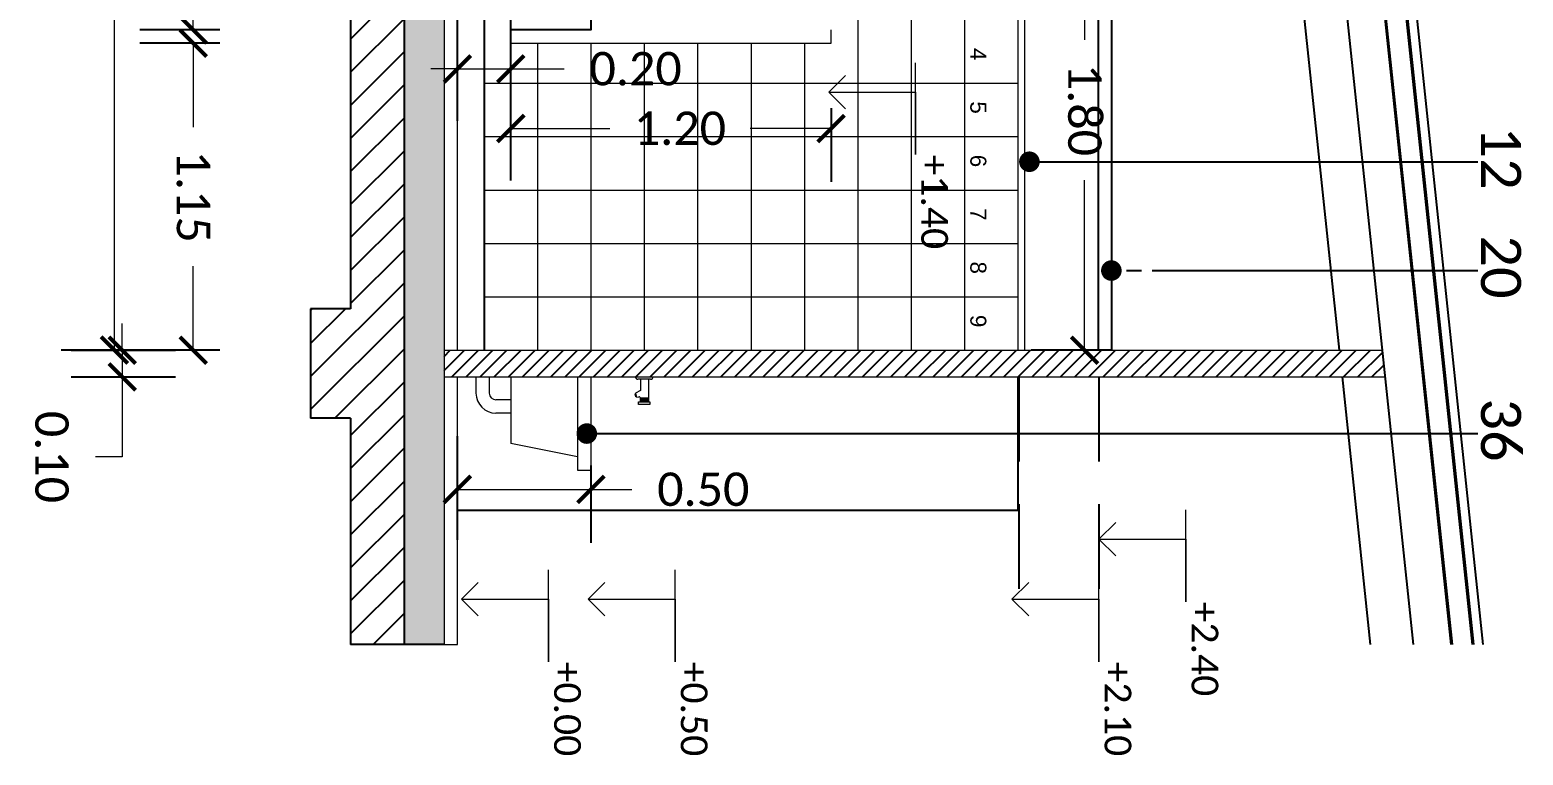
# Model space of a CAD drawing. Header units: metres. Extents: x -127.2 to -72.7, y -10.7 to 45.9.
# Drawn here: x -78.49 to -72.89, y 15.07 to 17.78 of the extents above; entities that cross this region are included whole.
import ezdxf
from ezdxf import colors
from ezdxf.entities.mleader import LeaderData, LeaderLine
from ezdxf.enums import TextEntityAlignment as Align
from ezdxf.math import Vec2, Vec3

# ---------------------------------------------------------------- set-up
doc = ezdxf.new("R2010")
doc.units = ezdxf.units.M
doc.header["$LTSCALE"] = 0.05
doc.header["$MEASUREMENT"] = 0
doc.linetypes.add('HIDDEN', pattern=[9.524999999999999, 6.35, -3.175])
for name, color, linetype, lineweight in [('0-COT-1-50', 3, 'Continuous', 5), ('0-T-1-75-TEXTOS', 4, 'Continuous', 5), ('1.PLANTA ART SANITARIOS', 3, 'Continuous', 9), ('2.CORTE CHAPA', 3, 'Continuous', 25), ('2.CORTE CIELORRASO', 2, 'Continuous', 25), ('3. LINEA SOLADO', 4, 'Continuous', 18), ('3.VISTA PANEL SANITARIO', 1, 'Continuous', 15), ('3SA TEXTOS 1-100', 1, 'Continuous', 0), ('6', 252, 'Continuous', 25), ('A-EJES-PROYECCIONES', 6, 'HIDDEN', 25), ('ESTRUCTURA', 3, 'Continuous', 18), ('flechitas', 2, 'Continuous', 25), ('REVESTIMIENTOS CERAMICOS', 252, 'Continuous', 0), ('Textos', 252, 'Continuous', 0)]:
    doc.layers.add(name, color=color, linetype=linetype, lineweight=lineweight)
for name, color, linetype in [('2.CORTE PLATEA', 4, 'Continuous'), ('3.VISTA EQUIPAMIENTO FIJO', 1, 'Continuous'), ('3.ZOCALOS', 1, 'Continuous'), ('HATCH', 1, 'Continuous')]:
    doc.layers.add(name, color=color, linetype=linetype)
doc.layers.add('2.CORTE RELLENO MURO', color=7, linetype='Continuous', true_color=0x9e9e9e)
doc.styles.add('1-50-TEXTO-CAL', font='calibri.ttf', dxfattribs={"height": 0.125})
doc.styles.add('REFERENCIAS 20', font='arial.ttf', dxfattribs={"width": 0.8, "height": 0.045})
doc.styles.add('TCH-1-50-CA', font='calibri.ttf', dxfattribs={"height": 0.1})
doc.styles.add('TCH-1-75-CA', font='calibri.ttf', dxfattribs={"height": 0.15})
doc.dimstyles.new('1-50-COTAS', dxfattribs={"dimtxt": 0.12, "dimasz": 0.1, "dimexe": 0.2, "dimexo": 0.02, "dimgap": 0.1, "dimtad": 0, "dimtoh": 1, "dimzin": 0, "dimdsep": 46, "dimtxsty": '1-50-TEXTO-CAL', "dimblk": 'ARCHTICK', "dimcen": 2, "dimclrd": 256, "dimclre": 250, "dimclrt": 256, "dimadec": 0, "dimazin": 0, "dimtfac": 1, "dimtmove": 0, "dimatfit": 3, "dimldrblk": 'DOT', "dimfxl": 1, "dimfxlon": 1, "dimtzin": 0, "dimlwd": -1, "dimarcsym": 0})

# ---------------------------------------------------------------- blocks, each defined once
blk = doc.blocks.new('_ArchTick')
at = {"color": 0, "linetype": 'ByBlock', "const_width": 0.15}
blk.add_lwpolyline([(-0.5, -0.5), (0.5, 0.5)], dxfattribs=at)
blk = doc.blocks.new('*D52')
at = {"layer": '0-COT-1-50', "color": 250, "lineweight": -2, "transparency": 16777216}
for p, q in [((-76.88672268868507, 15.87268178342224), (-76.88672268868507, 16.26197985768222)), ((-76.3867226886851, 16.15195106091145), (-76.3867226886851, 15.86197985768222))]:
    blk.add_line(p, q, dxfattribs=at)
at = {"layer": '0-COT-1-50', "transparency": 16777216}
for p, q in [((-76.88672268868507, 16.06197985768222), (-76.3867226886851, 16.06197985768222)), ((-76.3867226886851, 16.06197985768222), (-76.23318422714664, 16.06197985768222))]:
    blk.add_line(p, q, dxfattribs=at)
at = {"layer": 'Defpoints', "color": 0, "transparency": 16777216}
for p in [(-76.3867226886851, 16.17195106091145), (-76.3867226886851, 16.06197985768222), (-76.88672268868507, 15.85268178342224, -2.0498967e-09)]:
    blk.add_point(p, dxfattribs=at)
at = {"layer": '0-COT-1-50', "transparency": 16777216, "xscale": 0.1, "yscale": 0.1, "zscale": 0.1, "rotation": 180}
blk.add_blockref('_ArchTick', (-76.88672268868507, 16.06197985768222), dxfattribs=at)
at = {"layer": '0-COT-1-50', "transparency": 16777216, "xscale": 0.1, "yscale": 0.1, "zscale": 0.1}
blk.add_blockref('_ArchTick', (-76.3867226886851, 16.06197985768222), dxfattribs=at)
at = {"layer": '0-COT-1-50', "transparency": 16777216, "insert": (-75.96549191945432, 16.06197985768222), "char_height": 0.125, "attachment_point": 5, "style": '1-50-TEXTO-CAL'}
blk.add_mtext('0.50', dxfattribs=at)
blk = doc.blocks.new('_Dot')
at = {"color": 0, "linetype": 'ByBlock', "lineweight": -2}
blk.add_line((-0.4999999999999432, 0), (-0.9999999999999432, 0), dxfattribs=at)
at = {"color": 0, "linetype": 'ByBlock', "const_width": 0.3425258225954906}
blk.add_lwpolyline([(-0.1712629112976742, 0, 1), (0.1712629112977879, 0, 1)], format="xyb", close=True, dxfattribs=at)
blk = doc.blocks.new('*D154')
at = {"layer": '0-COT-1-50', "color": 250, "lineweight": -2, "transparency": 16777216}
for p, q in [((-74.4373376856897, 18.38369273429811), (-74.7368110289876, 18.38369273429811)), ((-74.43733768569157, 16.58359556688939), (-74.7368110289876, 16.58359556688939))]:
    blk.add_line(p, q, dxfattribs=at)
at = {"layer": '0-COT-1-50', "transparency": 16777216}
for p, q in [((-74.5368110289876, 18.38369273429811), (-74.5368110289876, 17.74643261213221)), ((-74.5368110289876, 16.58359556688939), (-74.5368110289876, 17.22085568905529))]:
    blk.add_line(p, q, dxfattribs=at)
at = {"layer": 'Defpoints', "color": 0, "transparency": 16777216}
for p in [(-74.4173376856897, 18.38369273429811, 5.288405800000001e-09), (-74.5368110289876, 16.58359556688939), (-74.41733768569158, 16.58359556688939, 5.288405800000001e-09)]:
    blk.add_point(p, dxfattribs=at)
at = {"layer": '0-COT-1-50', "transparency": 16777216, "xscale": 0.1, "yscale": 0.1, "zscale": 0.1}
for p, rotation in [((-74.5368110289876, 18.38369273429811), 90), ((-74.5368110289876, 16.58359556688939), 270)]:
    blk.add_blockref('_ArchTick', p, dxfattribs=dict(at, rotation=rotation))
at = {"layer": '0-COT-1-50', "transparency": 16777216, "insert": (-74.5368110289876, 17.48364415059374), "char_height": 0.125, "attachment_point": 5, "rotation": 270, "style": '1-50-TEXTO-CAL'}
blk.add_mtext('1.80', dxfattribs=at)
blk = doc.blocks.new('*D155')
at = {"layer": '0-COT-1-50', "color": 250, "lineweight": -2, "transparency": 16777216}
for p, q in [((-78.07224934538715, 20.08368903851039), (-78.37172268868389, 20.08368903851039)), ((-78.0722493453883, 16.58359556688939), (-78.37172268868389, 16.58359556688939))]:
    blk.add_line(p, q, dxfattribs=at)
at = {"layer": '0-COT-1-50', "transparency": 16777216}
for p, q in [((-78.17172268868389, 20.08368903851039), (-78.17172268868389, 18.59984422577681)), ((-78.17172268868389, 16.58359556688939), (-78.17172268868389, 18.06744037962297))]:
    blk.add_line(p, q, dxfattribs=at)
at = {"layer": 'Defpoints', "color": 0, "transparency": 16777216}
for p in [(-78.05224934538715, 20.08368903851039, 5.2884059e-09), (-78.17172268868389, 16.58359556688939), (-78.0522493453883, 16.58359556688939)]:
    blk.add_point(p, dxfattribs=at)
at = {"layer": '0-COT-1-50', "transparency": 16777216, "xscale": 0.1, "yscale": 0.1, "zscale": 0.1}
for p, rotation in [((-78.17172268868389, 20.08368903851039), 90), ((-78.17172268868389, 16.58359556688939), 270)]:
    blk.add_blockref('_ArchTick', p, dxfattribs=dict(at, rotation=rotation))
at = {"layer": '0-COT-1-50', "transparency": 16777216, "insert": (-78.17172268868389, 18.33364230269988), "char_height": 0.125, "attachment_point": 5, "rotation": 270, "style": '1-50-TEXTO-CAL'}
blk.add_mtext('3.50', dxfattribs=at)
blk = doc.blocks.new('*D157')
at = {"layer": '0-COT-1-50', "color": 250, "lineweight": -2, "transparency": 16777216}
for p, q in [((-77.77678815008669, 18.98369272256692), (-78.07626149338341, 18.98369272256692)), ((-77.77678815008794, 17.78369272256693), (-78.07626149338341, 17.78369272256693))]:
    blk.add_line(p, q, dxfattribs=at)
at = {"layer": '0-COT-1-50', "transparency": 16777216}
for p, q in [((-77.87626149338341, 18.98369272256692), (-77.87626149338341, 18.64648118410539)), ((-77.87626149338341, 17.78369272256693), (-77.87626149338341, 18.12090426102846))]:
    blk.add_line(p, q, dxfattribs=at)
at = {"layer": 'Defpoints', "color": 0, "transparency": 16777216}
for p in [(-77.75678815008669, 18.98369272256692, 5.2884059e-09), (-77.87626149338341, 17.78369272256693), (-77.75678815008794, 17.78369272256693, 5.2884059e-09)]:
    blk.add_point(p, dxfattribs=at)
at = {"layer": '0-COT-1-50', "transparency": 16777216, "xscale": 0.1, "yscale": 0.1, "zscale": 0.1}
for p, rotation in [((-77.87626149338341, 18.98369272256692), 90), ((-77.87626149338341, 17.78369272256693), 270)]:
    blk.add_blockref('_ArchTick', p, dxfattribs=dict(at, rotation=rotation))
at = {"layer": '0-COT-1-50', "transparency": 16777216, "insert": (-77.87626149338341, 18.38369272256691), "char_height": 0.125, "attachment_point": 5, "rotation": 270, "style": '1-50-TEXTO-CAL'}
blk.add_mtext('1.20', dxfattribs=at)
blk = doc.blocks.new('*D158')
at = {"layer": '0-COT-1-50', "transparency": 16777216}
for p, q in [((-78.1424342271454, 16.58359556688939), (-78.1424342271454, 16.68359556688939)), ((-78.1424342271454, 16.58359556688939), (-78.1424342271454, 16.48359556688939)), ((-78.1424342271454, 16.48359556688939), (-78.1424342271454, 16.18359556688939)), ((-78.1424342271454, 16.18359556688939), (-78.2424342271454, 16.18359556688939))]:
    blk.add_line(p, q, dxfattribs=at)
at = {"layer": '0-COT-1-50', "color": 250, "lineweight": -2, "transparency": 16777216}
for p, q in [((-78.33422448779383, 16.58359556688939), (-77.9424342271454, 16.58359556688939)), ((-78.33422448779395, 16.48359556688939), (-77.9424342271454, 16.48359556688939))]:
    blk.add_line(p, q, dxfattribs=at)
at = {"layer": 'Defpoints', "color": 0, "transparency": 16777216}
for p in [(-78.35422448779383, 16.58359556688939, 5.2884059e-09), (-78.35422448779394, 16.48359556688939, 5.2884059e-09), (-78.1424342271454, 16.48359556688939)]:
    blk.add_point(p, dxfattribs=at)
at = {"layer": '0-COT-1-50', "transparency": 16777216, "xscale": 0.1, "yscale": 0.1, "zscale": 0.1}
for p, rotation in [((-78.1424342271454, 16.58359556688939), 270), ((-78.1424342271454, 16.48359556688939), 90)]:
    blk.add_blockref('_ArchTick', p, dxfattribs=dict(at, rotation=rotation))
at = {"layer": '0-COT-1-50', "transparency": 16777216, "insert": (-78.40647268868386, 16.18359556688938), "char_height": 0.125, "attachment_point": 5, "rotation": 270, "style": '1-50-TEXTO-CAL'}
blk.add_mtext('0.10', dxfattribs=at)
blk = doc.blocks.new('*D159')
at = {"layer": '0-COT-1-50', "color": 250, "lineweight": -2, "transparency": 16777216}
for p, q in [((-77.77678815008551, 17.7336866489327), (-78.07626149338223, 17.7336866489327)), ((-77.77678815008679, 16.58359556688939), (-78.07626149338223, 16.58359556688939))]:
    blk.add_line(p, q, dxfattribs=at)
at = {"layer": '0-COT-1-50', "transparency": 16777216}
for p, q in [((-77.87626149338223, 17.7336866489327), (-77.87626149338223, 17.41907380021874)), ((-77.87626149338223, 16.58359556688939), (-77.87626149338223, 16.89820841560335))]:
    blk.add_line(p, q, dxfattribs=at)
at = {"layer": 'Defpoints', "color": 0, "transparency": 16777216}
for p in [(-77.75678815008551, 17.7336866489327, -2.683485e-09), (-77.87626149338223, 16.58359556688939), (-77.75678815008679, 16.58359556688939, 5.2884059e-09)]:
    blk.add_point(p, dxfattribs=at)
at = {"layer": '0-COT-1-50', "transparency": 16777216, "xscale": 0.1, "yscale": 0.1, "zscale": 0.1}
for p, rotation in [((-77.87626149338223, 17.7336866489327), 90), ((-77.87626149338223, 16.58359556688939), 270)]:
    blk.add_blockref('_ArchTick', p, dxfattribs=dict(at, rotation=rotation))
at = {"layer": '0-COT-1-50', "transparency": 16777216, "insert": (-77.87626149338223, 17.15864110791103), "char_height": 0.125, "attachment_point": 5, "rotation": 270, "style": '1-50-TEXTO-CAL'}
blk.add_mtext('1.15', dxfattribs=at)
blk = doc.blocks.new('*D160')
at = {"layer": '0-COT-1-50', "color": 250, "lineweight": -2, "transparency": 16777216}
for p, q in [((-76.88672268868498, 17.44285545035008), (-76.88672268868498, 17.83760944162479)), ((-76.686722688685, 17.60760335625937), (-76.686722688685, 17.83760944162479))]:
    blk.add_line(p, q, dxfattribs=at)
at = {"layer": '0-COT-1-50', "transparency": 16777216}
for p, q in [((-76.88672268868498, 17.63760944162479), (-76.98672268868498, 17.63760944162479)), ((-76.88672268868498, 17.63760944162479), (-76.686722688685, 17.63760944162479)), ((-76.686722688685, 17.63760944162479), (-76.486722688685, 17.63760944162479))]:
    blk.add_line(p, q, dxfattribs=at)
at = {"layer": 'Defpoints', "color": 0, "transparency": 16777216}
for p in [(-76.686722688685, 17.63760944162479), (-76.686722688685, 17.58760335625937), (-76.88672268868498, 17.42285545035008, -2.035096e-09)]:
    blk.add_point(p, dxfattribs=at)
at = {"layer": '0-COT-1-50', "transparency": 16777216, "xscale": 0.1, "yscale": 0.1, "zscale": 0.1}
blk.add_blockref('_ArchTick', (-76.88672268868498, 17.63760944162479), dxfattribs=at)
at = {"layer": '0-COT-1-50', "transparency": 16777216, "xscale": 0.1, "yscale": 0.1, "zscale": 0.1, "rotation": 180}
blk.add_blockref('_ArchTick', (-76.686722688685, 17.63760944162479), dxfattribs=at)
at = {"layer": '0-COT-1-50', "transparency": 16777216, "insert": (-76.21903038099269, 17.63760944162479), "char_height": 0.125, "attachment_point": 5, "style": '1-50-TEXTO-CAL'}
blk.add_mtext('0.20', dxfattribs=at)
blk = doc.blocks.new('*D161')
at = {"layer": '0-COT-1-50', "color": 250, "lineweight": -2, "transparency": 16777216}
for p, q in [((-76.686722688685, 17.21951026939609), (-76.686722688685, 17.6142642606708)), ((-75.48672268868499, 17.49034451066142), (-75.48672268868499, 17.2142642606708))]:
    blk.add_line(p, q, dxfattribs=at)
at = {"layer": '0-COT-1-50', "transparency": 16777216}
for p, q in [((-76.686722688685, 17.4142642606708), (-76.31574881063563, 17.4142642606708)), ((-75.48672268868499, 17.4142642606708), (-75.7901718875587, 17.4142642606708))]:
    blk.add_line(p, q, dxfattribs=at)
at = {"layer": 'Defpoints', "color": 0, "transparency": 16777216}
for p in [(-75.48672268868499, 17.51034451066142), (-75.48672268868499, 17.4142642606708), (-76.686722688685, 17.19951026939609, -2.035096e-09)]:
    blk.add_point(p, dxfattribs=at)
at = {"layer": '0-COT-1-50', "transparency": 16777216, "xscale": 0.1, "yscale": 0.1, "zscale": 0.1, "rotation": 180}
blk.add_blockref('_ArchTick', (-76.686722688685, 17.4142642606708), dxfattribs=at)
at = {"layer": '0-COT-1-50', "transparency": 16777216, "xscale": 0.1, "yscale": 0.1, "zscale": 0.1}
blk.add_blockref('_ArchTick', (-75.48672268868499, 17.4142642606708), dxfattribs=at)
at = {"layer": '0-COT-1-50', "transparency": 16777216, "insert": (-76.05296034909716, 17.4142642606708), "char_height": 0.125, "attachment_point": 5, "style": '1-50-TEXTO-CAL'}
blk.add_mtext('1.20', dxfattribs=at)
blk = doc.blocks.new('_Open90')
at = {"color": 0, "linetype": 'ByBlock', "lineweight": -2}
for p, q in [((-0.5, 0.5), (0, 0)), ((0, 0), (-1, 0)), ((0, 0), (-0.5, -0.5))]:
    blk.add_line(p, q, dxfattribs=at)

msp = doc.modelspace()

# ---------------------------------------------------------------- hatches: boundary and pattern name
at = {"layer": '2.CORTE RELLENO MURO'}
msp.add_hatch(color=256, dxfattribs=at).paths.add_polyline_path([(-76.936722688685, 20.84277183866928), (-77.086722688685, 20.84277183866928), (-77.08672268868499, 15.48137026830014), (-76.936722688685, 15.48137026830014)])
at = {"layer": 'HATCH', "ltscale": 2}
h = msp.add_hatch(dxfattribs=at)
h.set_pattern_fill('ANSI31', color=256, scale=0.7, style=0)
h.set_pattern_definition([(45, (0, 0), (-0.0618718433538229, 0.0618718433538229), [])])
h.paths.add_polyline_path([(-77.086722688685, 20.84277183866928), (-77.286722688685, 20.84277183866927), (-77.28672268868499, 20.38869273429809), (-77.43672268868494, 20.38869273429809), (-77.43672268868494, 19.97868903851039), (-77.28672268868499, 19.97868903851039), (-77.28672268868499, 16.73859741478324), (-77.43672268868494, 16.73859741478324), (-77.43672268868494, 16.32859371899554), (-77.28672268868499, 16.32859371899554), (-77.28672268868499, 15.48137026830014), (-77.08672268868499, 15.48137026830014)])
at = {"layer": 'HATCH'}
h = msp.add_hatch(dxfattribs=at)
h.set_pattern_fill('ANSI31', color=256, scale=0.3, style=0)
h.set_pattern_definition([(45, (0, 0), (-0.0265165042944955, 0.0265165042944955), [])])
h.paths.add_polyline_path([(-73.42094363788715, 16.58359556688939), (-76.936722688685, 16.58359556688939), (-76.936722688685, 16.48359556688939), (-73.41039305237992, 16.48359556688939)])

# ---------------------------------------------------------------- linework, layer by layer
at = {"layer": '1.PLANTA ART SANITARIOS'}
for p, q in [((-76.81732823054105, 16.48359556688939), (-76.81732823054111, 16.42279556688931)), ((-76.76732823054115, 16.48359556688939), (-76.7673282305411, 16.42279556688931)), ((-76.68672268868497, 16.48359556688939), (-76.686722688685, 16.23359556688939)), ((-76.436722688685, 16.48359556688939), (-76.436722688685, 16.13359556688939)), ((-76.38672268868498, 16.48359556688939), (-76.38672268868498, 16.13359556688939)), ((-76.68672268868497, 16.39779556688933), (-76.74232823054112, 16.39779556688933)), ((-76.22029277504714, 16.41975737424849, 2.0959206e-09), (-76.21860826848848, 16.42049059998232, 2.0354459e-09)), ((-76.2179985059625, 16.40858168320057, 2.0959206e-09), (-76.22029277504714, 16.41975737424849, 2.0959206e-09)), ((-76.20130164925575, 16.43217866427295, 4.0829455e-09), (-76.21907738190845, 16.42265204182792, 2.0254056e-09)), ((-76.21907738190845, 16.42265204182792, 2.0254056e-09), (-76.2157826860602, 16.40747171832419, 2.0959206e-09)), ((-76.21608796946566, 16.40887831276228, 2.0893867e-09), (-76.2179985059625, 16.40858168320057, 2.0959206e-09)), ((-76.2157826860602, 16.40747171832419, 2.0959206e-09), (-76.20725551853974, 16.40913318308884, 3.844893e-09)), ((-76.19815824258035, 16.39011459987961, 3.2728299e-09), (-76.19815824258035, 16.40563712256568, 3.2728299e-09)), ((-76.19577819904839, 16.39011459987961, 3.2728299e-09), (-76.19577819904839, 16.40563712256568, 3.2728299e-09)), ((-76.19339815551643, 16.39011459987961, 3.2728299e-09), (-76.19339815551643, 16.40563712256568, 3.2728299e-09)), ((-76.19101811198448, 16.39011459987961, 3.2728299e-09), (-76.19101811198448, 16.40563712256568, 3.2728299e-09)), ((-76.18863806845252, 16.39011459987961, 3.2728299e-09), (-76.18863806845252, 16.40563712256568, 3.2728299e-09)), ((-76.18625802492056, 16.39011459987961, 3.2728299e-09), (-76.18625802492056, 16.40563712256568, 3.2728299e-09)), ((-76.18387798138859, 16.39011459987961, 3.2728299e-09), (-76.18387798138859, 16.40563712256568, 3.2728299e-09)), ((-76.18149793785666, 16.39011459987961, 3.2728299e-09), (-76.18149793785666, 16.40563712256568, 3.2728299e-09)), ((-76.17911789432469, 16.39011459987961, 3.2728299e-09), (-76.17911789432469, 16.40563712256568, 3.2728299e-09)), ((-76.17673785079273, 16.39011459987961, 3.2728299e-09), (-76.17673785079273, 16.40563712256568, 3.2728299e-09)), ((-76.17435780726078, 16.39011459987961, 3.2728299e-09), (-76.17435780726078, 16.40563712256568, 3.2728299e-09)), ((-76.68672268868497, 16.34779556688926), (-76.74232823054112, 16.34779556688926)), ((-76.436722688685, 16.18359556688939), (-76.686722688685, 16.23359556688939)), ((-76.436722688685, 16.13359556688939), (-76.38672268868498, 16.13359556688939))]:
    msp.add_line(p, q, dxfattribs=at)
at = {"layer": '1.PLANTA ART SANITARIOS', "extrusion": (5.496502921301837e-12, -1.298253389371733e-07, 0.9999999999999916)}
for p, q in [((-76.16326779210813, 16.47457689321692), (-76.21017758526182, 16.47457292111386)), ((-76.20130523906789, 16.47457367238286), (-76.20130164925575, 16.43217866427295, 3.3414767e-09)), ((-76.17130523917547, 16.4745762126434), (-76.17129893390899, 16.40011219743138, 5.8693072e-09))]:
    msp.add_line(p, q, dxfattribs=at)
at = {"layer": '1.PLANTA ART SANITARIOS', "extrusion": (5.496502921301837e-12, -1.298253389371733e-07, -0.9999999999999916)}
msp.add_line((-76.20129928234542, 16.40422589698898, 5.5447021e-09), (-76.2012989338014, 16.40010965717096, 5.8691423e-09), dxfattribs=at)
at = {"layer": '1.PLANTA ART SANITARIOS', "elevation": 3.2728299e-09}
msp.add_lwpolyline([(-76.20129940184148, 16.39011459987961), (-76.20129940184148, 16.40563712256568), (-76.1713163171873, 16.40563712256568), (-76.1713163171873, 16.39011459987961)], dxfattribs=at)
msp.add_lwpolyline([(-76.16593257944818, 16.38011265175766), (-76.20777873218528, 16.38011265175766), (-76.20777873218528, 16.39011459987961), (-76.16593257944818, 16.39011459987961)], close=True, dxfattribs=at)
at = {"layer": '1.PLANTA ART SANITARIOS', "extrusion": (5.496502921301837e-12, -1.298253389371733e-07, 0.9999999999999916)}
for centre, start, end in [((-76.21017843201544, 16.48457292107777, -2.1392360315e-06), 180.0048515401096, 270.0048515401063), ((-76.16326863886172, 16.48457689318095, -2.1392360315e-06), 270.0048515401063, 0.0048515401030355)]:
    msp.add_arc(centre, 0.01, start, end, dxfattribs=at)
at = {"layer": '1.PLANTA ART SANITARIOS'}
for radius, start in [(0.075, 180.0000000000196), (0.025, 180)]:
    msp.add_arc((-76.74232823054112, 16.42279556688931), radius, start, 270, dxfattribs=at)
at = {"layer": '1.PLANTA ART SANITARIOS', "extrusion": (-2.204597661616562e-07, 7.880091143871587e-08, 0.9999999999999726)}
msp.add_arc((-76.20629928232447, 16.40422547361301, 1.80975332752e-05), 0.005, 0.004851540116062999, 101.0255807887577, dxfattribs=at)
at = {"layer": '2.CORTE CHAPA'}
for p, q in [((-73.16387536773412, 15.48137026830014, -2.26863628e-08), (-73.73252819721405, 20.87114535793492, -2.39688684e-08)), ((-73.15917858579637, 15.48137026830014, -2.26862185e-08), (-73.72788312186499, 20.8716354405815, -2.39688407e-08)), ((-73.08343134056668, 15.48137026830014, -2.26843655e-08), (-73.65296977348319, 20.87953923745885, -2.39688684e-08)), ((-73.078734558629, 15.48137026830014, -2.26842212e-08), (-73.64832469813413, 20.88002932010543, -2.39688407e-08)), ((-73.30465241527705, 15.48137026830014, -2.26898582e-08), (-73.87175543874302, 20.85645606876803, -2.39688684e-08)), ((-73.58183169222197, 16.58359556688939, -2.29561291e-08), (-73.95111204677872, 20.08368903851039, -2.37889819e-08)), ((-73.46554046961184, 15.48137026830014, -2.26938529e-08), (-73.57128110671472, 16.4835955668894, -2.2932334e-08))]:
    msp.add_line(p, q, dxfattribs=at)
at = {"layer": '2.CORTE CIELORRASO'}
for p, q in [((-74.48672268868499, 20.08368903851039), (-74.48672268868499, 16.58359556688939)), ((-74.436722688685, 20.08368903851039), (-74.436722688685, 16.58359556688939))]:
    msp.add_line(p, q, dxfattribs=at)
at = {"layer": '2.CORTE PLATEA'}
for p, q in [((-77.086722688685, 20.84277183866928, 4.852561e-09), (-77.08672268868499, 15.48137026830014, 1.9787792e-09)), ((-77.28672268868499, 19.97868903851039, 4.3894012e-09), (-77.28672268868499, 16.73859741478324, 2.6526695e-09)), ((-77.43672268868494, 16.73859741478324), (-77.43672268868494, 16.32859371899554)), ((-77.28672268868499, 16.73859741478324, -6.1496901e-09), (-77.43672268868494, 16.73859741478324, -6.1496901e-09)), ((-77.28672268868499, 16.32859371899554, -6.1496901e-09), (-77.43672268868494, 16.32859371899554, -6.1496901e-09)), ((-77.28672268868499, 16.32859371899555, 2.4329021e-09), (-77.28672268868499, 15.48137026830014, 1.9787792e-09)), ((-76.936722688685, 15.48137026830014, 1.9787792e-09), (-77.28672268868499, 15.48137026830014, 1.9787792e-09))]:
    msp.add_line(p, q, dxfattribs=at)
at = {"layer": '3. LINEA SOLADO'}
for p, q in [((-76.936722688685, 20.84277183866928, 4.852561e-09), (-76.936722688685, 15.48137026830014, 1.9787792e-09)), ((-76.88672268868498, 15.48137026830014, 5.7012752e-09), (-76.88672268868498, 16.48359556688939, 5.7012752e-09)), ((-76.93672268868497, 15.48137026830014, 5.7012752e-09), (-76.88672268868498, 15.48137026830014, 5.7012752e-09))]:
    msp.add_line(p, q, dxfattribs=at)
at = {"layer": '3. LINEA SOLADO', "elevation": 5.7012752e-09}
msp.add_lwpolyline([(-76.88672268868498, 16.58359556688939), (-76.88672268868498, 20.08368903851039)], dxfattribs=at)
at = {"layer": '3.VISTA EQUIPAMIENTO FIJO'}
for p in [(-74.78672268868497, 16.48359556688939), (-76.88672268868498, 15.9836822451621, 5.7012752e-09)]:
    msp.add_line(p, (-74.78672268868488, 15.9836822451621, 5.7012752e-09), dxfattribs=at)
msp.add_lwpolyline([(-76.686722688685, 18.98369273429811), (-76.38672268868498, 18.98369273429811), (-76.38672268868498, 17.78369273429809), (-76.686722688685, 17.7836927342981)], close=True, dxfattribs=at)
at = {"layer": '3.VISTA PANEL SANITARIO'}
msp.add_line((-76.686722688685, 17.7336866489327, 3.0177902e-09), (-75.48672268868499, 17.7336866489327, 3.0177902e-09), dxfattribs=at)
at = {"layer": '3.VISTA PANEL SANITARIO', "elevation": 8.7190655e-09}
for points in [[(-76.686722688685, 17.7336866489327), (-76.686722688685, 17.78369273429809)], [(-75.48672268868499, 17.7336866489327), (-75.48672268868499, 17.78369273429809)]]:
    msp.add_lwpolyline(points, dxfattribs=at)
at = {"layer": '3.ZOCALOS'}
msp.add_line((-76.78672268868499, 20.08368895536699, 4.1022012e-09), (-76.78672268868499, 16.58359556688939, 1.6687556e-09), dxfattribs=at)
at = {"layer": '6'}
msp.add_line((-73.0435402967432, 15.48137026830014, -2.26833473e-08), (-73.61351788775187, 20.88370164239715, -2.39688407e-08), dxfattribs=at)
at = {"layer": 'A-EJES-PROYECCIONES'}
for p, q in [((-74.78306040137828, 16.48359556688939, 3.3647094e-09), (-74.78306040137828, 15.65063798382996, 3.3647094e-09)), ((-74.48306040137842, 16.48359556688939, 1.6959538e-09), (-74.48306040137842, 15.65063798382996, 1.6959538e-09))]:
    msp.add_line(p, q, dxfattribs=at)
at = {"layer": 'ESTRUCTURA'}
for p, q in [((-76.93672268868542, 16.5835955668894), (-73.42094363788759, 16.58359556688938)), ((-76.936722688685, 16.48359556688939), (-73.41039305237992, 16.48359556688939))]:
    msp.add_line(p, q, dxfattribs=at)
at = {"layer": 'flechitas', "linetype": 'ByBlock', "lineweight": -2}
for points in [[(-74.77189090627232, 17.28961665312259), (-73.0633649957378, 17.28961665312259)], [(-74.28421731387945, 16.88193892303011), (-73.0633649957378, 16.88193892303011)], [(-76.43006626215627, 16.27119003985977), (-73.0633649957378, 16.27119003985977)]]:
    msp.add_lwpolyline(points, dxfattribs=at)
at = {"layer": 'REVESTIMIENTOS CERAMICOS'}
for p, q in [((-75.38672268868497, 20.08368895536699, 4.1022012e-09), (-75.38672268868497, 16.58359556688939, 1.6687556e-09)), ((-75.18672268868497, 20.08368895536699, 4.1022012e-09), (-75.18672268868497, 16.58359556688939, 1.6687556e-09)), ((-74.98672268868495, 20.08368895536699, 4.1022012e-09), (-74.98672268868495, 16.58359556688939, 1.6687556e-09)), ((-74.78672268868536, 20.08368895536699, 4.1022012e-09), (-74.78672268868539, 16.58359556688939, 1.6687556e-09)), ((-74.76172268868496, 20.08368895536699, 4.1022012e-09), (-74.76172268868496, 16.58359556688939, 1.6687556e-09)), ((-76.586722688685, 17.7336866489327, 2.4683583e-09), (-76.58672268868499, 16.58359556688939, 1.6687556e-09)), ((-76.386722688685, 17.7336866489327, 2.4683583e-09), (-76.38672268868498, 16.58359556688939, 1.6687556e-09)), ((-76.186722688685, 17.73368664893268, 4.2064958e-09), (-76.186722688685, 16.58359556688939, 3.4068931e-09)), ((-75.98672268868499, 17.73368664893268, 4.2064958e-09), (-75.98672268868499, 16.58359556688939, 3.4068931e-09)), ((-75.78672268868499, 17.73368664893268, 4.2064958e-09), (-75.78672268868495, 16.58359556688939, 3.4068931e-09)), ((-75.58672268868497, 17.73368664893268, 4.2064958e-09), (-75.58672268868497, 16.58359556688939, 3.4068931e-09)), ((-76.78672268868497, 17.58369273429811, -4.6486608e-09), (-74.78672268868495, 17.58369273429811, 2.5031251e-09)), ((-76.78672268868497, 17.38369273429811, -4.6486608e-09), (-74.78672268868495, 17.38369273429811, 2.5031251e-09)), ((-76.78672268868497, 17.18369273429811, -4.6486608e-09), (-74.78672268868495, 17.18369273429811, 2.5031251e-09)), ((-76.78672268868497, 16.98369273429812, -4.6486608e-09), (-74.78672268868495, 16.98369273429811, 2.5031251e-09)), ((-76.78672268868497, 16.78369273429811, -4.6486608e-09), (-74.78672268868495, 16.78369273429811, 2.5031251e-09))]:
    msp.add_line(p, q, dxfattribs=at)

# ---------------------------------------------------------------- block references
at = {"layer": 'flechitas', "linetype": 'ByBlock', "lineweight": -2, "xscale": -0.1125, "yscale": 0.1125, "zscale": 0.1125}
for p in [(-74.74376590627232, 17.28961665312259), (-74.436722688685, 16.88193892303011), (-76.40194126215627, 16.27119003985977)]:
    msp.add_blockref('_Dot', p, dxfattribs=at)

# ---------------------------------------------------------------- texts
at = {"layer": '0-T-1-75-TEXTOS', "lineweight": 5, "style": 'TCH-1-75-CA'}
for s, p in [('12', (-73.0519152774103, 17.30292801695413)), ('20', (-73.0519152774103, 16.89525028686166)), ('36', (-73.0519152774103, 16.28450140369132))]:
    msp.add_text(s, height=0.15, rotation=270, dxfattribs=at).set_placement(p, align=Align.CENTER)
at = {"layer": 'Textos', "style": 'REFERENCIAS 20'}
for s, p in [('4', (-74.96516473167961, 17.71582985569911)), ('5', (-74.96516473167961, 17.51582985569911)), ('6', (-74.9651647316796, 17.31582985569911)), ('7', (-74.96516473167961, 17.11582985569911)), ('8', (-74.96516473167961, 16.91582985569911)), ('9', (-74.9651647316796, 16.71573268829038, -2.636605e-09))]:
    msp.add_text(s, height=0.06, rotation=270, dxfattribs=at).set_placement(p)

# ---------------------------------------------------------------- dimensions: what is measured, and where the dimension line sits
at = {"layer": '0-COT-1-50'}
for p1, p2, distance, picture, middle in [((-78.05224934538715, 20.08368903851039, 1.09896811e-08), (-78.0522493453883, 16.58359556688939, 5.0438053e-09), -0.11947334329558146, '*D155', (-78.17172268868389, 18.33364230269988, 5.7012752e-09)), ((-77.75678815008669, 18.98369272256692, 1.09896811e-08), (-77.75678815008794, 17.78369272256693, 1.09896811e-08), -0.11947334329546777, '*D157', (-77.87626149338341, 18.38369272256691, 5.7012752e-09)), ((-74.4173376856897, 18.38369273429811, 1.71393712e-08), (-74.41733768569158, 16.58359556688939, 1.71393712e-08), -0.11947334329602198, '*D154', (-74.5368110289876, 17.48364415059374, 1.18509654e-08)), ((-77.75678815008551, 17.7336866489327, 3.0177902e-09), (-77.75678815008679, 16.58359556688939, 1.09896811e-08), -0.11947334329543936, '*D159', (-77.87626149338223, 17.15864110791103, 5.7012752e-09))]:
    dim = msp.add_aligned_dim(p1=p1, p2=p2, distance=distance, dimstyle='1-50-COTAS', dxfattribs=at)
    dim.commit()
    dim.dimension.update_dxf_attribs({"geometry": picture, "text_midpoint": middle, "text_rotation": 270})
for base, p1, p2, picture, middle in [((-76.686722688685, 17.63760944162479, 2.5031251e-09), (-76.88672268868498, 17.42285545035008), (-76.686722688685, 17.58760335625937, 3.0177902e-09), '*D160', (-76.21903038099269, 17.63760944162479, 2.5031251e-09)), ((-75.48672268868499, 17.4142642606708, 2.5031251e-09), (-76.686722688685, 17.19951026939609), (-75.48672268868499, 17.51034451066142, 3.0177902e-09), '*D161', (-76.05296034909716, 17.4142642606708, 2.5031251e-09)), ((-76.3867226886851, 16.06197985768222, 2.1189815e-09), (-76.88672268868507, 15.85268178342224), (-76.3867226886851, 16.17195106091145, 2.1189815e-09), '*D52', (-75.96549191945432, 16.06197985768222, 2.1189815e-09))]:
    dim = msp.add_linear_dim(base=base, p1=p1, p2=p2, angle=180, dimstyle='1-50-COTAS', dxfattribs=at)
    dim.commit()
    dim.dimension.update_dxf_attribs({"geometry": picture, "text_midpoint": middle, "dimtype": 160})
dim = msp.add_linear_dim(base=(-78.1424342271454, 16.48359556688939, 5.7012752e-09), p1=(-78.35422448779383, 16.58359556688939, 1.09896811e-08), p2=(-78.35422448779394, 16.48359556688939, 1.09896811e-08), angle=269.99999999993486, dimstyle='1-50-COTAS', dxfattribs=at)
dim.commit()
dim.dimension.update_dxf_attribs({"geometry": '*D158', "text_midpoint": (-78.40647268868386, 16.18359556688938, 5.7012752e-09), "dimtype": 161, "text_rotation": 270})

# ---------------------------------------------------------------- leaders
at = {"layer": '3SA TEXTOS 1-100'}
ml = msp.add_multileader_mtext('Standard', dxfattribs=at)
ml.set_content('+1.40', color=256, style='TCH-1-50-CA')
ml.set_leader_properties(color=256, linetype='ByLayer', lineweight=-1)
ml.set_arrow_properties(name='OPEN90')
ml.build(insert=Vec2(0, 0))
ml.multileader.update_dxf_attribs({"text_left_attachment_type": 5, "text_right_attachment_type": 8, "dogleg_length": 0.234229605225579, "arrow_head_size": 0.125})
ctx = ml.context
ctx.base_point, ctx.char_height, ctx.arrow_head_size, ctx.landing_gap_size, ctx.plane_origin, ctx.plane_x_axis, ctx.plane_y_axis = Vec3(-75.16989018313356, 17.31614701121975, 1.6959538e-09), 0.1, 0.125, 0, Vec3(-75.4958209056821, 17.55037661644533, 1.6959538e-09), Vec3(-1.83697019872103e-16, -1), Vec3(1, -1.83697019872103e-16)
ctx.left_attachment, ctx.right_attachment = 5, 8
notes = []
notes.append((ctx, [(0, (1, 1, 0), (-75.16989018313356, 17.55037661644533, 1.6959538e-09), (-1.83697019872103e-16, -1), 0.234229605225579, [(0, [(-75.4958209056821, 17.55037661644533, 1.6959538e-09)], 0, [])])]))
ctx.mtext.insert, ctx.mtext.text_direction, ctx.mtext.rotation, ctx.mtext.flow_direction = Vec3(-75.04889018313357, 17.31614701121975, 1.6959538e-09), Vec3(-1.83697019872103e-16, -1), 4.71238898038469, 5
ml = msp.add_multileader_mtext('Standard', dxfattribs=at)
ml.set_content('+2.40', color=256, style='TCH-1-50-CA')
ml.set_leader_properties(color=256, linetype='ByLayer', lineweight=-1)
ml.set_arrow_properties(name='OPEN90')
ml.build(insert=Vec2(0, 0))
ml.multileader.update_dxf_attribs({"text_left_attachment_type": 5, "text_right_attachment_type": 8, "dogleg_length": 0.234229605225579, "arrow_head_size": 0.125})
ctx = ml.context
ctx.base_point, ctx.char_height, ctx.arrow_head_size, ctx.landing_gap_size, ctx.plane_origin, ctx.plane_x_axis, ctx.plane_y_axis = Vec3(-74.15712967882989, 15.6412181720836, 1.6959538e-09), 0.1, 0.125, 0, Vec3(-74.48306040137842, 15.87544777730917, 1.6959538e-09), Vec3(-1.83697019872103e-16, -1), Vec3(1, -1.83697019872103e-16)
ctx.left_attachment, ctx.right_attachment = 5, 8
notes.append((ctx, [(0, (1, 1, 0), (-74.15712967882989, 15.87544777730917, 1.6959538e-09), (-1.83697019872103e-16, -1), 0.234229605225579, [(0, [(-74.48306040137842, 15.87544777730917, 1.6959538e-09)], 0, [])])]))
ctx.mtext.insert, ctx.mtext.text_direction, ctx.mtext.rotation, ctx.mtext.flow_direction = Vec3(-74.03612967882991, 15.6412181720836, 1.6959538e-09), Vec3(-1.83697019872103e-16, -1), 4.71238898038469, 5
ml = msp.add_multileader_mtext('Standard', dxfattribs=at)
ml.set_content('+0.00', color=256, style='TCH-1-50-CA')
ml.set_leader_properties(color=256, linetype='ByLayer', lineweight=-1)
ml.set_arrow_properties(name='OPEN90')
ml.build(insert=Vec2(0, 0))
ml.multileader.update_dxf_attribs({"text_left_attachment_type": 5, "text_right_attachment_type": 8, "dogleg_length": 0.234229605225579, "arrow_head_size": 0.125})
ctx = ml.context
ctx.base_point, ctx.char_height, ctx.arrow_head_size, ctx.landing_gap_size, ctx.plane_origin, ctx.plane_x_axis, ctx.plane_y_axis = Vec3(-76.54535034461995, 15.41640837860439, 1.6959538e-09), 0.1, 0.125, 0, Vec3(-76.87128106716847, 15.65063798382997, 1.6959538e-09), Vec3(-1.83697019872103e-16, -1), Vec3(1, -1.83697019872103e-16)
ctx.left_attachment, ctx.right_attachment = 5, 8
notes.append((ctx, [(0, (1, 1, 0), (-76.54535034461995, 15.65063798382997, 1.6959538e-09), (-1.83697019872103e-16, -1), 0.234229605225579, [(0, [(-76.87128106716847, 15.65063798382997, 1.6959538e-09)], 0, [])])]))
ctx.mtext.insert, ctx.mtext.text_direction, ctx.mtext.rotation, ctx.mtext.flow_direction = Vec3(-76.42435034461994, 15.41640837860439, 1.6959538e-09), Vec3(-1.83697019872103e-16, -1), 4.71238898038469, 5
ml = msp.add_multileader_mtext('Standard', dxfattribs=at)
ml.set_content('+0.50', color=256, style='TCH-1-50-CA')
ml.set_leader_properties(color=256, linetype='ByLayer', lineweight=-1)
ml.set_arrow_properties(name='OPEN90')
ml.build(insert=Vec2(0, 0))
ml.multileader.update_dxf_attribs({"text_left_attachment_type": 5, "text_right_attachment_type": 8, "dogleg_length": 0.234229605225579, "arrow_head_size": 0.125})
ctx = ml.context
ctx.base_point, ctx.char_height, ctx.arrow_head_size, ctx.landing_gap_size, ctx.plane_origin, ctx.plane_x_axis, ctx.plane_y_axis = Vec3(-76.07066813825296, 15.41640837860439, 1.6959538e-09), 0.1, 0.125, 0, Vec3(-76.39659886080149, 15.65063798382996, 1.6959538e-09), Vec3(-1.83697019872103e-16, -1), Vec3(1, -1.83697019872103e-16)
ctx.left_attachment, ctx.right_attachment = 5, 8
notes.append((ctx, [(0, (1, 1, 0), (-76.07066813825296, 15.65063798382996, 1.6959538e-09), (-1.83697019872103e-16, -1), 0.234229605225579, [(0, [(-76.39659886080149, 15.65063798382996, 1.6959538e-09)], 0, [])])]))
ctx.mtext.insert, ctx.mtext.text_direction, ctx.mtext.rotation, ctx.mtext.flow_direction = Vec3(-75.94966813825296, 15.41640837860439, 1.6959538e-09), Vec3(-1.83697019872103e-16, -1), 4.71238898038469, 5
ml = msp.add_multileader_mtext('Standard', dxfattribs=at)
ml.set_content('+2.10', color=256, style='TCH-1-50-CA')
ml.set_leader_properties(color=256, linetype='ByLayer', lineweight=-1)
ml.set_arrow_properties(name='OPEN90')
ml.build(insert=Vec2(0, 0))
ml.multileader.update_dxf_attribs({"text_left_attachment_type": 5, "text_right_attachment_type": 8, "dogleg_length": 0.234229605225579, "arrow_head_size": 0.125})
ctx = ml.context
ctx.base_point, ctx.char_height, ctx.arrow_head_size, ctx.landing_gap_size, ctx.plane_origin, ctx.plane_x_axis, ctx.plane_y_axis = Vec3(-74.48306040137842, 15.41640837860439, 1.6959538e-09), 0.1, 0.125, 0, Vec3(-74.80899112392696, 15.65063798382996, 1.6959538e-09), Vec3(-1.83697019872103e-16, -1), Vec3(1, -1.83697019872103e-16)
ctx.left_attachment, ctx.right_attachment = 5, 8
notes.append((ctx, [(0, (1, 1, 0), (-74.48306040137842, 15.65063798382996, 1.6959538e-09), (-1.83697019872103e-16, -1), 0.234229605225579, [(0, [(-74.80899112392696, 15.65063798382996, 1.6959538e-09)], 0, [])])]))
ctx.mtext.insert, ctx.mtext.text_direction, ctx.mtext.rotation, ctx.mtext.flow_direction = Vec3(-74.36206040137844, 15.41640837860439, 1.6959538e-09), Vec3(-1.83697019872103e-16, -1), 4.71238898038469, 5
for ctx, leaders in notes:
    for number, flags, end, landing, length, lines in leaders:
        leader = LeaderData()
        leader.index, (leader.has_last_leader_line, leader.has_dogleg_vector, leader.attachment_direction) = number, flags
        leader.last_leader_point, leader.dogleg_vector, leader.dogleg_length = Vec3(end), Vec3(landing), length
        for number, points, colour, breaks in lines:
            line = LeaderLine()
            line.index, line.vertices, line.color, line.breaks = number, Vec3.list(points), colors.encode_raw_color(colour), breaks
            leader.lines.append(line)
        ctx.leaders.append(leader)

doc.saveas('drawing.dxf')
